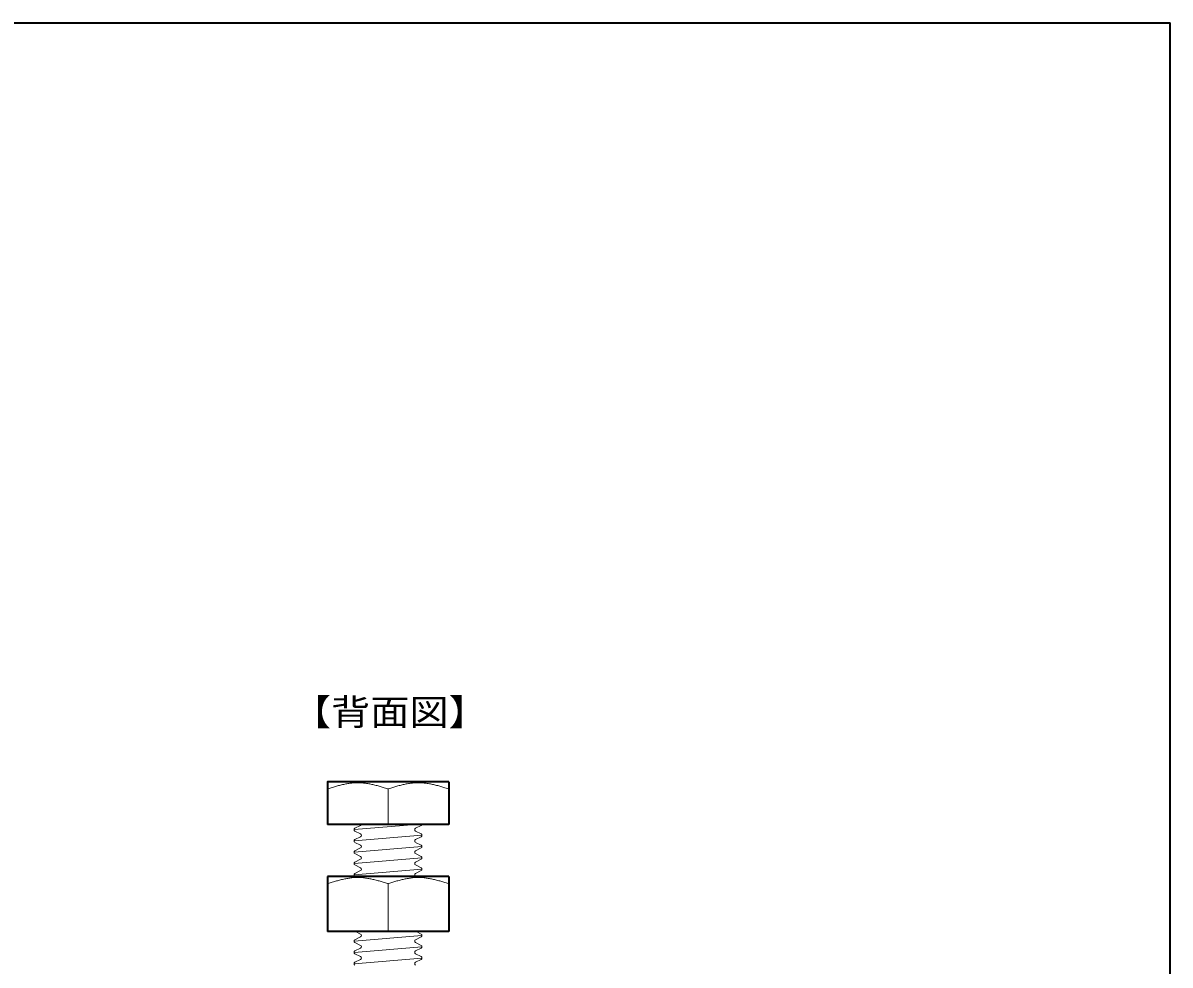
# Model space of a CAD drawing. Units: millimetres, scale not verified. Extents: x -405 to 405, y -286 to 286.
# Drawn here: x 244 to 405, y 153.8 to 286 of the extents above; entities that cross this region are included whole.
import ezdxf
from ezdxf.enums import TextEntityAlignment as Align

# ---------------------------------------------------------------- set-up
doc = ezdxf.new("R2010")
doc.units = ezdxf.units.MM
for name, color, linetype, lineweight in [('1-2_ボルト', 4, 'Continuous', 18), ('1-8_寸法', 4, 'Continuous', 18), ('F-0_枠図面', 4, 'Continuous', 18)]:
    doc.layers.add(name, color=color, linetype=linetype, lineweight=lineweight)
doc.styles.add('ＭＳ ゴシック', font='')
doc.styles.get('ＭＳ ゴシック').set_extended_font_data('MS Gothic')

msp = doc.modelspace()

# ---------------------------------------------------------------- linework, layer by layer
at = {"layer": '1-2_ボルト', "color": 7, "lineweight": 35}
for p, q in [((303.763, 179.5), (303.763, 173.5)), ((303.763, 173.5), (286.763, 173.5)), ((303.763, 173.5), (286.763, 173.5)), ((303.763, 173.5), (286.763, 173.5)), ((303.763, 166.2), (286.763, 166.2)), ((286.763, 166.2), (286.763, 158.5)), ((303.763, 166.2), (303.763, 158.5)), ((303.763, 158.5), (286.763, 158.5)), ((303.763, 158.5), (286.763, 158.5))]:
    msp.add_line(p, q, dxfattribs=at)
at = {"layer": '1-2_ボルト'}
for p, q in [((295.25, 178.5), (295.25, 173.5)), ((290.487, 172.778), (299.15, 173.5)), ((291.386, 173.378), (290.605, 172.972)), ((291.386, 172.178), (290.605, 172.585)), ((299.114, 172.972), (299.895, 173.378)), ((299.114, 172.585), (299.895, 172.178)), ((290.487, 171.191), (300.013, 171.984)), ((291.386, 171.791), (290.605, 171.384)), ((291.386, 170.59), (290.605, 170.997)), ((299.114, 171.384), (299.895, 171.791)), ((299.114, 170.997), (299.895, 170.59)), ((290.487, 169.603), (300.013, 170.397)), ((291.386, 170.203), (290.605, 169.797)), ((291.386, 169.003), (290.605, 169.41)), ((299.114, 169.797), (299.895, 170.203)), ((299.114, 169.41), (299.895, 169.003)), ((290.487, 168.016), (300.013, 168.809)), ((291.386, 168.616), (290.605, 168.209)), ((291.386, 167.415), (290.605, 167.822)), ((299.114, 168.209), (299.895, 168.616)), ((299.114, 167.822), (299.895, 167.415)), ((290.487, 166.428), (300.013, 167.222)), ((291.386, 167.028), (290.605, 166.622)), ((290.671, 166.2), (290.605, 166.235)), ((299.114, 166.622), (299.895, 167.028)), ((299.114, 166.235), (299.18, 166.2)), ((295.25, 165.2), (295.25, 158.5)), ((295.25, 165.2), (295.25, 158.946)), ((290.487, 157.141), (300.013, 157.934)), ((291.386, 158.128), (290.671, 158.5)), ((299.18, 158.5), (299.895, 158.128)), ((290.487, 155.553), (300.013, 156.347)), ((291.386, 157.741), (290.605, 157.334)), ((291.386, 156.54), (290.605, 156.947)), ((299.114, 157.334), (299.895, 157.741)), ((299.114, 156.947), (299.895, 156.54)), ((290.487, 153.966), (300.013, 154.759)), ((291.386, 156.153), (290.605, 155.747)), ((291.386, 154.953), (290.605, 155.36)), ((291.386, 154.566), (290.605, 154.159)), ((299.114, 155.747), (299.895, 156.153)), ((299.114, 155.36), (299.895, 154.953)), ((299.114, 154.159), (299.895, 154.566))]:
    msp.add_line(p, q, dxfattribs=at)
at = {"layer": '1-2_ボルト', "color": 7, "lineweight": 35}
msp.add_lwpolyline([(303.763, 179.5), (286.763, 179.5), (286.763, 173.5)], dxfattribs=at)
at = {"layer": '1-2_ボルト'}
for points in [[(292.688, 179.191), (292.542, 179.218), (292.396, 179.244), (292.25, 179.268), (292.105, 179.289), (291.959, 179.308), (291.813, 179.324), (291.667, 179.339), (291.522, 179.35), (291.376, 179.359), (291.23, 179.365), (291.085, 179.368), (291, 179.369), (290.916, 179.368), (290.77, 179.365), (290.625, 179.359), (290.48, 179.35), (290.334, 179.338), (290.189, 179.324), (290.044, 179.307), (289.899, 179.288), (289.753, 179.267), (289.608, 179.243), (289.463, 179.218), (289.317, 179.19), (289.172, 179.161), (289.027, 179.13), (288.881, 179.097), (288.736, 179.063), (288.591, 179.027), (288.446, 178.99), (288.3, 178.952), (288.155, 178.912), (288.01, 178.872), (287.864, 178.831), (287.719, 178.789), (287.574, 178.746), (287.428, 178.703), (287.283, 178.659), (287.138, 178.615)], [(298.249, 179.267), (298.104, 179.243), (297.958, 179.218), (297.812, 179.19), (297.666, 179.161), (297.521, 179.13), (297.375, 179.097), (297.229, 179.063), (297.083, 179.027), (296.938, 178.99), (296.792, 178.952), (296.646, 178.912), (296.5, 178.872), (296.355, 178.831), (296.209, 178.789), (296.063, 178.746), (295.918, 178.703), (295.772, 178.659), (295.626, 178.615), (295.48, 178.57), (295.335, 178.526), (295.25, 178.5), (295.165, 178.526), (295.02, 178.571), (294.874, 178.615), (294.728, 178.659), (294.582, 178.703), (294.437, 178.747), (294.291, 178.789), (294.145, 178.831), (293.999, 178.873), (293.854, 178.913), (293.708, 178.952), (293.562, 178.991), (293.416, 179.028), (293.271, 179.064), (293.125, 179.098), (292.979, 179.131), (292.833, 179.162), (292.688, 179.191)], [(303.763, 178.5), (303.678, 178.526), (303.532, 178.571), (303.386, 178.615), (303.24, 178.659), (303.093, 178.703), (302.947, 178.747), (302.801, 178.789), (302.655, 178.831), (302.509, 178.873), (302.362, 178.913), (302.216, 178.952), (302.07, 178.991), (301.924, 179.028), (301.778, 179.064), (301.631, 179.098), (301.485, 179.131), (301.339, 179.162), (301.193, 179.191), (301.047, 179.218), (300.9, 179.244), (300.754, 179.268), (300.608, 179.289), (300.462, 179.308), (300.316, 179.324), (300.17, 179.339), (300.023, 179.35), (299.877, 179.359), (299.731, 179.365), (299.585, 179.368), (299.5, 179.369), (299.415, 179.368), (299.27, 179.365), (299.124, 179.359), (298.978, 179.35), (298.832, 179.338), (298.687, 179.324), (298.541, 179.307), (298.395, 179.288), (298.249, 179.267)], [(287.138, 178.615), (286.993, 178.57), (286.847, 178.526), (286.763, 178.5)], [(292.688, 165.891), (292.542, 165.918), (292.396, 165.944), (292.25, 165.968), (292.105, 165.989), (291.959, 166.008), (291.813, 166.024), (291.667, 166.039), (291.522, 166.05), (291.376, 166.059), (291.23, 166.065), (291.085, 166.068), (291, 166.069), (290.916, 166.068), (290.77, 166.065), (290.625, 166.059), (290.48, 166.05), (290.334, 166.038), (290.189, 166.024), (290.044, 166.007), (289.899, 165.988), (289.753, 165.967), (289.608, 165.943), (289.463, 165.918), (289.317, 165.89), (289.172, 165.861), (289.027, 165.83), (288.881, 165.797), (288.736, 165.763), (288.591, 165.727), (288.446, 165.69), (288.3, 165.652), (288.155, 165.612), (288.01, 165.572), (287.864, 165.531), (287.719, 165.489), (287.574, 165.446), (287.428, 165.403), (287.283, 165.359), (287.138, 165.315)], [(298.249, 165.967), (298.104, 165.943), (297.958, 165.918), (297.812, 165.89), (297.666, 165.861), (297.521, 165.83), (297.375, 165.797), (297.229, 165.763), (297.083, 165.727), (296.938, 165.69), (296.792, 165.652), (296.646, 165.612), (296.5, 165.572), (296.355, 165.531), (296.209, 165.489), (296.063, 165.446), (295.918, 165.403), (295.772, 165.359), (295.626, 165.315), (295.48, 165.27), (295.335, 165.226), (295.25, 165.2), (295.165, 165.226), (295.02, 165.271), (294.874, 165.315), (294.728, 165.359), (294.582, 165.403), (294.437, 165.447), (294.291, 165.489), (294.145, 165.531), (293.999, 165.573), (293.854, 165.613), (293.708, 165.652), (293.562, 165.691), (293.416, 165.728), (293.271, 165.764), (293.125, 165.798), (292.979, 165.831), (292.833, 165.862), (292.688, 165.891)], [(303.763, 165.2), (303.678, 165.226), (303.532, 165.271), (303.386, 165.315), (303.24, 165.359), (303.093, 165.403), (302.947, 165.447), (302.801, 165.489), (302.655, 165.531), (302.509, 165.573), (302.362, 165.613), (302.216, 165.652), (302.07, 165.691), (301.924, 165.728), (301.778, 165.764), (301.631, 165.798), (301.485, 165.831), (301.339, 165.862), (301.193, 165.891), (301.047, 165.918), (300.9, 165.944), (300.754, 165.968), (300.608, 165.989), (300.462, 166.008), (300.316, 166.024), (300.17, 166.039), (300.023, 166.05), (299.877, 166.059), (299.731, 166.065), (299.585, 166.068), (299.5, 166.069), (299.415, 166.068), (299.27, 166.065), (299.124, 166.059), (298.978, 166.05), (298.832, 166.038), (298.687, 166.024), (298.541, 166.007), (298.395, 165.988), (298.249, 165.967)], [(287.138, 165.315), (286.993, 165.27), (286.847, 165.226), (286.763, 165.2)]]:
    msp.add_lwpolyline(points, dxfattribs=at)
for centre, start, end in [((290.706, 172.778), 117.5, 242.5), ((291.285, 173.572), 297.5, 340.76949), ((299.215, 172.778), 117.5, 242.5), ((299.794, 173.572), 297.5, 340.76949), ((290.706, 171.191), 117.5, 242.5), ((291.285, 171.984), 297.5, 62.5), ((299.215, 171.191), 117.5, 242.5), ((299.794, 171.984), 297.5, 62.5), ((290.706, 169.603), 117.5, 242.5), ((291.285, 170.397), 297.5, 62.5), ((299.215, 169.603), 117.5, 242.5), ((299.794, 170.397), 297.5, 62.5), ((290.706, 168.016), 117.5, 242.5), ((291.285, 168.809), 297.5, 62.5), ((299.215, 168.016), 117.5, 242.5), ((299.794, 168.809), 297.5, 62.5), ((290.706, 166.428), 117.5, 242.5), ((291.285, 167.222), 297.5, 62.5), ((299.215, 166.428), 117.5, 242.5), ((299.794, 167.222), 297.5, 62.5), ((291.285, 157.934), 297.5, 62.5), ((299.794, 157.934), 297.5, 62.5), ((290.706, 157.141), 117.5, 242.5), ((291.285, 156.347), 297.5, 62.5), ((299.215, 157.141), 117.5, 242.5), ((299.794, 156.347), 297.5, 62.5), ((290.706, 155.553), 117.5, 242.5), ((291.285, 154.759), 297.5, 62.5), ((299.215, 155.553), 117.5, 242.5), ((299.794, 154.759), 297.5, 62.5), ((290.706, 153.966), 117.5, 242.5), ((299.215, 153.966), 117.5, 242.5)]:
    msp.add_arc(centre, 0.218, start, end, dxfattribs=at)
at = {"layer": 'F-0_枠図面', "color": 7, "lineweight": 35}
for p in [(15.5, 286), (15.5, 286), (405, 11), (405, 11)]:
    msp.add_line(p, (405, 286), dxfattribs=at)

# ---------------------------------------------------------------- texts
at = {"layer": '1-8_寸法', "color": 3, "style": 'ＭＳ ゴシック', "width": 1.1}
msp.add_text('【背面図】', height=3.666, dxfattribs=at).set_placement((281.75, 186.347), align=Align.BOTTOM_LEFT)

doc.saveas('drawing.dxf')
